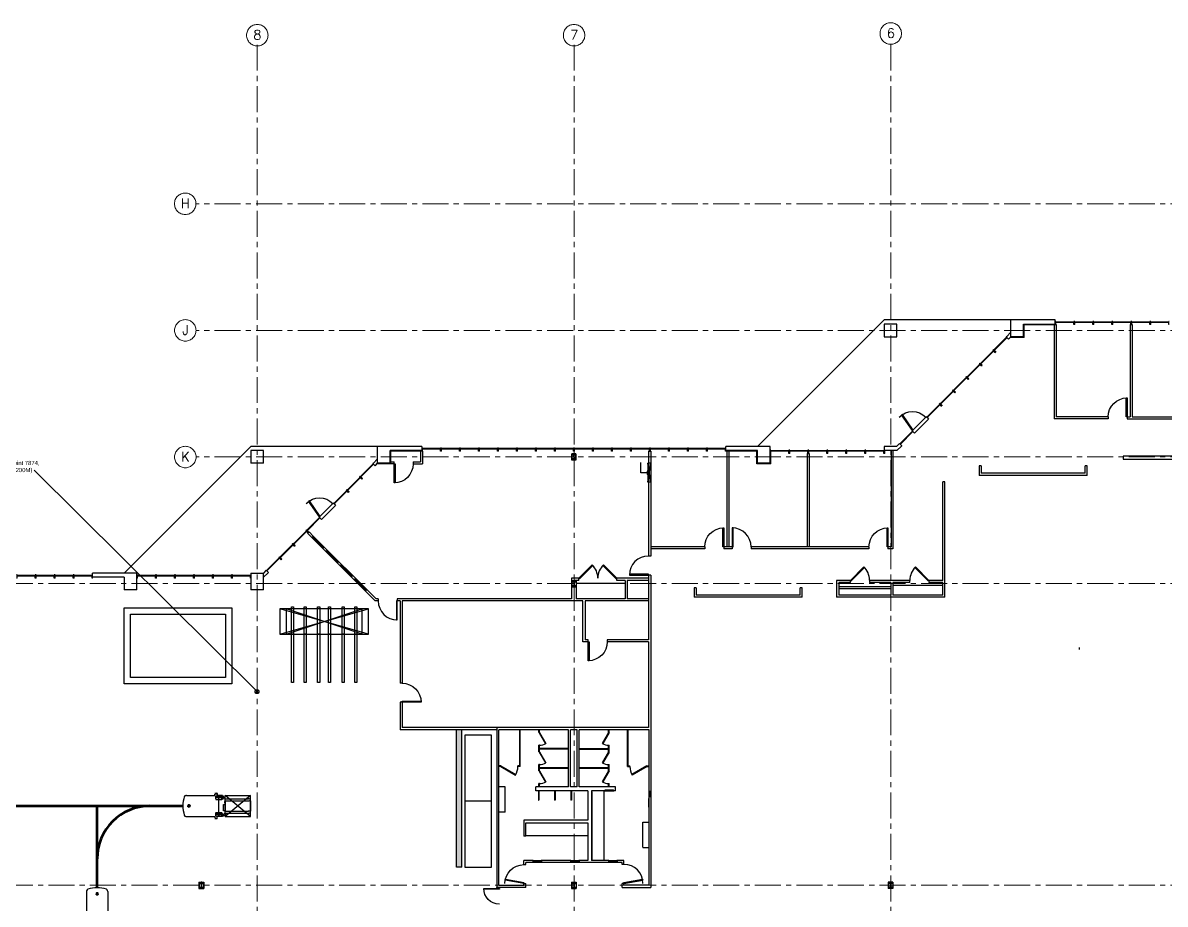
# Model space of a CAD drawing. Extents: x 159 to 306, y 156 to 232.
# Drawn here: x 188.7 to 243.7, y 189.8 to 232.2 of the extents above; entities that cross this region are included whole.
import ezdxf
from ezdxf.enums import TextEntityAlignment as Align

# ---------------------------------------------------------------- set-up
doc = ezdxf.new("R2010")
doc.units = 0
doc.header["$MEASUREMENT"] = 0
doc.linetypes.add('CENTER', pattern=[2, 1.25, -0.25, 0.25, -0.25])
doc.layers.get('DEFPOINTS').update_dxf_attribs({"color": 8})
for name, color, linetype in [('Ground_Building', 8, 'Continuous'), ('Ground_Load', 6, 'Continuous'), ('Ground_TestEquipment', 94, 'Continuous'), ('Ground_Vehicle', 55, 'Continuous'), ('Ground_Vehicle_Outline', 7, 'Continuous')]:
    doc.layers.add(name, color=color, linetype=linetype)
doc.layers.add('Ground_Centerline', color=3, linetype='CENTER', lineweight=18)
doc.layers.add('Ground_Guidepath', color=4, linetype='Continuous', lineweight=60)
doc.styles.add('Evac_signs', font='arial.ttf')
doc.styles.add('LEROY', font='LEROY.SHX')
doc.styles.get("Standard").update_dxf_attribs({"font": 'simplex.shx'})

# ---------------------------------------------------------------- blocks, each defined once
blk = doc.blocks.new('DOOR')
for p, q in [((0, 0), (1.7, 0.3)), ((0, 0), (6.3, -35.5)), ((1.7, 0.3), (8, -35.1)), ((8, -35.1), (6.3, -35.5))]:
    blk.add_line(p, q)
blk.add_arc((0, 0), 36, 270, 360)
blk = doc.blocks.new('WINDOW')
for p, q in [((0, 0), (1, 0)), ((1, 0), (1, -6)), ((35, 0), (35, -6)), ((35, 0), (36, 0)), ((0, -6), (1, -6)), ((1, -4), (35, -4)), ((1, -5), (35, -5)), ((35, -6), (36, -6))]:
    blk.add_line(p, q)
blk = doc.blocks.new('DOOR_36')
blk.add_lwpolyline([(0, 0), (1.75, 0), (1.75, 36), (0, 36)], close=True)
blk.add_arc((0, 0), 36, 0, 90)
at = {"layer": 'DEFPOINTS', "color": 214}
blk.add_point((18, 0), dxfattribs=at)
blk = doc.blocks.new('COLUMN')
for p, q in [((-3.8, 6.1), (3.8, 6.1)), ((-3.8, -6.1), (-3.8, 6.1)), ((-3.8, 5.6), (3.8, 5.6)), ((-3.2, -5.6), (-3.2, 5.6)), ((-3.2, 4), (3.2, 4)), ((-3.2, 3.4), (-0.3, 3.4)), ((-0.3, 0), (-0.3, 3.4)), ((-0.3, 0), (-0.3, -3.4)), ((0.3, 0), (0.3, 3.4)), ((0.3, 3.4), (3.2, 3.4)), ((0.3, 0), (0.3, -3.4)), ((3.2, 5.6), (3.2, -5.6)), ((3.8, 6.1), (3.8, -6.1)), ((-3.8, -5.6), (3.8, -5.6)), ((-3.8, -6.1), (3.8, -6.1)), ((-3.2, -3.4), (-0.3, -3.4)), ((-3.2, -4), (3.2, -4)), ((0.3, -3.4), (3.2, -3.4))]:
    blk.add_line(p, q)
blk = doc.blocks.new('COLUMNLGI')
for p, q in [((-4.5, 6.125), (4.5, 6.125)), ((-4.5, -6.125), (-4.5, 6.125)), ((-4.5, 5.625), (4.5, 5.625)), ((-4, -5.625), (-4, 5.625)), ((-4, 4), (4, 4)), ((-4, 3.5), (4, 3.5)), ((-0.25, -3.5), (-0.25, 3.5)), ((0.25, -3.5), (0.25, 3.5)), ((4, -5.625), (4, 5.625)), ((4.5, -6.125), (4.5, 6.125)), ((-4.5, -5.625), (4.5, -5.625)), ((-4.5, -6.125), (4.5, -6.125)), ((-4, -3.5), (4, -3.5)), ((-4, -4), (4, -4))]:
    blk.add_line(p, q)
blk = doc.blocks.new('ARCIRC')
blk.add_circle((0.001, 0), 0.0942)
at = {"style": 'LEROY', "width": 0.5}
blk.add_attdef('XX', text='', height=0.0833, dxfattribs=at).set_placement((0.002, -0.038), align=Align.CENTER)
blk = doc.blocks.new('*U41')
for p, q in [((3.2, 23.8), (3.2, 19.5)), ((3.4, 23.8), (3.4, 22.1)), ((7.9, 24.1), (3.6, 24.1)), ((7.9, 23.9), (3.6, 23.9)), ((4.5, 22.4), (3.6, 22.4)), ((4.5, 22.4), (4.5, 22.4)), ((4.5, 22.4), (4.5, 22.4)), ((4.5, 22.4), (4.5, 22.4)), ((4.5, 22.4), (4.5, 22.4)), ((4.5, 22.4), (4.5, 22.4)), ((4.5, 22.4), (4.5, 22.4)), ((4.8, 23.9), (4.6, 22.4)), ((4.5, 22.4), (4.5, 22.4)), ((4.5, 22.4), (4.5, 22.4)), ((4.6, 22.4), (4.6, 22.4)), ((4.6, 22.4), (4.6, 22.4)), ((4.6, 22.4), (4.6, 22.4)), ((6.4, 23.9), (6.4, 23.7)), ((6.4, 23.7), (6.6, 22.4)), ((6.7, 22.4), (6.6, 22.4)), ((7.9, 22.4), (6.7, 22.4)), ((6.7, 22.4), (6.7, 22.4)), ((6.7, 22.4), (6.7, 22.4)), ((6.7, 22.4), (6.7, 22.4)), ((6.7, 22.4), (6.7, 22.4)), ((6.7, 22.4), (6.7, 22.4)), ((6.7, 22.4), (6.7, 22.4)), ((6.7, 22.4), (6.7, 22.4)), ((6.7, 22.4), (6.7, 22.4)), ((7.9, 23.9), (7.9, 24.1)), ((7.9, 20), (7.9, 22.4)), ((-59.8, 12.2), (-59.8, 10.9)), ((-59.3, 12.8), (-58.7, 13.1)), ((-58.7, 10), (-59.3, 10.3)), ((-11.7, 13.5), (-56.4, 13.5)), ((-11.7, 9.6), (-56.4, 9.6)), ((-11.4, 15.3), (-13.4, 15.3)), ((-13.4, 14.3), (-13.4, 15.3)), ((-11.4, 14.3), (-13.4, 14.3)), ((-11.4, 15.5), (-11.3, 15.5)), ((-11.4, 15.5), (-11.4, 15.3)), ((-11.4, 14.3), (-11.4, 14.3)), ((-11.4, 14.3), (-11.4, 14)), ((-11.4, 14.3), (-11.4, 14.3)), ((-11.4, 14), (-11.4, 13.9)), ((-11, 13.9), (-11.4, 13.9)), ((-11.2, 15.5), (-11.3, 15.5)), ((-11.3, 15.5), (-11.3, 15.5)), ((-11.2, 15.7), (-10.8, 15.7)), ((-11.2, 15.7), (-11.2, 15.6)), ((-11.2, 15.6), (-11.2, 15.6)), ((-11.2, 15.6), (-11.2, 15.5)), ((-11, 9.2), (-9.1, 9.2)), ((-10.8, 15.6), (-10.8, 15.7)), ((-10.8, 15.6), (-10.8, 15.6)), ((-10.8, 15.6), (-10.8, 15.5)), ((-10.8, 15.5), (-10.8, 15.5)), ((-10.8, 15.5), (-9.1, 15.5)), ((-10.8, 15.5), (-10.8, 15.5)), ((-8.7, 17.5), (-9.1, 17.5)), ((-9.1, 17.5), (-9.1, 15.5)), ((-9.1, 9.2), (-9.1, -2.8)), ((-8.7, 18.8), (-8.7, 18.6)), ((-8.6, 18.8), (-8.7, 18.8)), ((-8.7, 18.5), (-8.7, 18.6)), ((-8.7, 18.6), (-8.7, 18.6)), ((-8.7, 18.5), (-8.7, 18.5)), ((-8.7, 17.5), (-8.7, 18.5)), ((-8.6, 19.2), (-7.6, 19.2)), ((-8.6, 19.2), (-8.6, 18.8)), ((-8.6, 18.8), (-8.6, 18.8)), ((-8.6, 18.8), (-8.6, 18.8)), ((-7.7, 18.8), (-7.6, 18.8)), ((-7.6, 18.8), (-7.7, 18.8)), ((-7.7, 18.8), (-7.7, 18.8)), ((-7.6, 18.8), (-7.6, 19.2)), ((-7.6, 18.8), (-7.6, 18.6)), ((-7.6, 18.6), (-7.4, 18.6)), ((-7.2, 18.4), (-7.2, 14.7)), ((-7.1, 14.6), (-6.8, 14.4)), ((-6.8, 20), (3.2, 20)), ((-6.8, 20), (-6.8, 19.5)), ((3.2, 19.5), (-6.8, 19.5)), ((-6.8, 19.5), (-6.8, 14.4)), ((-6.1, 13.5), (-6.1, 13.5)), ((-5.9, 18.7), (-5.9, 16)), ((-5.9, 12.8), (-5.9, 15.4)), ((5.6, 18.9), (-5.7, 18.9)), ((-5.7, 15.8), (5.6, 15.8)), ((5.6, 15.7), (-5.7, 15.7)), ((5.6, 12.5), (-5.7, 12.5)), ((-1.3, 19), (-1.3, 19.5)), ((-1.3, 19), (1.2, 19)), ((-0.9, 20.2), (0, 20.2)), ((-0.9, 20.2), (-0.9, 20)), ((-0.9, 19), (-0.9, 18.9)), ((-0.9, 15.7), (-0.9, 15.8)), ((0, 20.2), (0.9, 20.2)), ((0, 20.1), (0, 20.2)), ((0, 20.1), (0, 20.2)), ((0, 20.1), (0, 20.1)), ((0, 20.1), (0, -20.1)), ((0.9, 20.2), (0.9, 20)), ((0.9, 19), (0.9, 18.9)), ((0.9, 15.7), (0.9, 15.8)), ((1.2, 19), (1.2, 19.5)), ((5.9, 18.7), (5.9, 16)), ((5.9, 15.4), (5.9, 12.8)), ((61, 20), (7.9, 20)), ((7.9, 19.6), (7.9, 19.6)), ((54.6, 1.2), (54.6, -1.2)), ((55.1, 0.3), (55.1, -0.3)), ((55.4, 2), (55.4, 2)), ((55.4, 2), (55.4, 2)), ((55.4, 2), (55.4, 2)), ((55.4, 2), (55.4, 2)), ((56.6, 2.1), (56.6, 2.1)), ((57.6, 1.4), (57.6, 1.4)), ((58, 1), (58, 1)), ((58.1, -0.3), (58.1, 0.3)), ((58.7, 1.1), (58.7, 1.1)), ((58.7, 1.1), (58.7, 1.1)), ((58.7, 0.9), (58.7, 0.9)), ((58.7, 0.5), (58.7, 0.5)), ((58.7, 0.5), (58.7, 0.5)), ((58.7, -0.3), (58.7, 0.3)), ((58.7, 0.3), (58.7, -0.3)), ((58.7, 0), (58.7, 0)), ((61, 19.8), (61, 20)), ((61, 19.8), (61.1, 19.8)), ((61.1, 19.9), (61.1, 19.8)), ((62.3, 19.9), (61.3, 20)), ((-59.8, -10.9), (-59.8, -12.2)), ((-59.3, -10.3), (-58.7, -10)), ((-58.7, -13.1), (-59.3, -12.8)), ((-11.7, -9.6), (-56.4, -9.6)), ((-11.7, -13.5), (-56.4, -13.5)), ((-11.4, -14.4), (-11.7, -14.4)), ((-11.7, -14.4), (-11.7, -15.4)), ((-11.4, -15.4), (-11.7, -15.4)), ((-11.5, -5.8), (-11.5, -3.3)), ((-11.4, -8.8), (-11.4, -6.9)), ((-11.4, -6.9), (-11.4, -7.3)), ((-11.4, -8.4), (-11.4, -7.5)), ((-11.4, -8.7), (-11.4, -8.8)), ((-11.4, -8.8), (-11.4, -9)), ((-11.4, -9), (-11.4, -8.8)), ((-11.1, -9), (-11.4, -9)), ((-11, -13.9), (-11.4, -13.9)), ((-11.4, -14), (-11.4, -13.9)), ((-11.4, -14), (-11.4, -14.4)), ((-11.4, -15.4), (-11.4, -15.5)), ((-11.3, -15.5), (-11.4, -15.5)), ((-11.3, -15.6), (-11.3, -15.5)), ((-11.3, -15.6), (-11.2, -15.6)), ((-11.2, -15.6), (-11.2, -15.6)), ((-11.2, -15.6), (-11.2, -15.8)), ((-11.2, -15.6), (-11.2, -15.6)), ((-10.8, -15.8), (-11.2, -15.8)), ((-11.1, -9), (-11.1, -9.2)), ((-11, -2.8), (-10.9, -2.8)), ((-10.9, -6.3), (-11, -6.3)), ((-10.9, -2.6), (-10.9, -2.8)), ((-10.8, -2.6), (-10.9, -2.6)), ((-10.9, -6.3), (-10.9, -6.4)), ((-10.7, -2.6), (-10.8, -2.6)), ((-10.8, -2.6), (-10.8, -2.6)), ((-10.8, -15.6), (-10.8, -15.5)), ((-9.1, -15.5), (-10.8, -15.5)), ((-10.8, -15.6), (-10.8, -15.8)), ((-10.8, -15.6), (-10.8, -15.6)), ((-10.8, -15.6), (-10.8, -15.6)), ((-10.8, -15.6), (-10.8, -15.6)), ((-10.7, -2.4), (-10.4, -2.4)), ((-10.7, -2.4), (-10.7, -2.5)), ((-10.7, -2.5), (-10.7, -2.5)), ((-10.7, -2.5), (-10.7, -2.5)), ((-10.7, -2.5), (-10.7, -2.6)), ((-10.7, -2.5), (-10.7, -2.5)), ((-10.4, -2.5), (-10.4, -2.4)), ((-10.4, -2.5), (-10.4, -2.5)), ((-10.4, -2.5), (-10.4, -2.5)), ((-10.4, -2.5), (-10.4, -2.6)), ((-10.4, -2.5), (-10.4, -2.5)), ((-10.3, -2.6), (-10.4, -2.6)), ((-10.3, -2.6), (-10.3, -2.6)), ((-9.4, -2.6), (-10.3, -2.6)), ((-9.1, -2.8), (-9.2, -2.8)), ((-9.1, -17.5), (-9.1, -15.4)), ((-9.1, -15.4), (-9.1, -15.5)), ((-9.1, -15.4), (-9.1, -15.4)), ((-8.7, -17.5), (-9.1, -17.5)), ((-8.7, -17.5), (-8.7, -18.5)), ((-8.7, -18.5), (-7.5, -18.5)), ((-7.5, -17.5), (-7.8, -17.5)), ((-7.5, -17.8), (-7.8, -17.5)), ((-7.5, -12.6), (-6.8, -12.3)), ((-7.5, -17.5), (-7.5, -12.6)), ((-7.5, -18.5), (-7.5, -17.8)), ((-6.8, -12.3), (-6.8, -19.5)), ((-6.8, -19.5), (-6.8, -20)), ((-6.8, -19.5), (3.2, -19.5)), ((3.2, -20), (-6.8, -20)), ((-5.9, -12.8), (-5.9, -15.4)), ((-5.9, -18.7), (-5.9, -16)), ((5.6, -12.5), (-5.7, -12.5)), ((-5.7, -15.7), (5.6, -15.7)), ((5.6, -15.8), (-5.7, -15.8)), ((5.6, -18.9), (-5.7, -18.9)), ((-1.3, -19), (-1.3, -19.5)), ((1.2, -19), (-1.3, -19)), ((-0.9, -15.8), (-0.9, -15.7)), ((-0.9, -19), (-0.9, -18.9)), ((-0.9, -20.2), (-0.9, -20)), ((0, -20.2), (-0.9, -20.2)), ((0, -20.1), (0, -20.2)), ((0, -20.1), (0, -20.2)), ((0, -20.1), (0, -20.1)), ((0.9, -20.2), (0, -20.2)), ((0.9, -15.8), (0.9, -15.7)), ((0.9, -19), (0.9, -18.9)), ((0.9, -20.2), (0.9, -20)), ((1.2, -19), (1.2, -19.5)), ((3.2, -23.8), (3.2, -19.5)), ((5.9, -12.8), (5.9, -15.4)), ((5.9, -16), (5.9, -18.7)), ((7.9, -20), (7.9, -20)), ((7.9, -20), (7.9, -22.4)), ((61, -20), (7.9, -20)), ((55.4, -2), (55.4, -2)), ((55.4, -2), (55.4, -2)), ((55.4, -2), (55.4, -2)), ((55.4, -2), (55.4, -2)), ((56.6, -2.1), (56.6, -2.1)), ((57.6, -1.4), (57.6, -1.4)), ((58, -1), (58, -1)), ((58.7, -1.1), (58.7, -1.1)), ((58.7, -1.1), (58.7, -1.1)), ((61, -19.8), (61, -20)), ((61.1, -19.8), (61, -19.8)), ((61.1, -19.8), (61.1, -19.9)), ((61.1, -19.8), (61.1, -19.8)), ((61.3, -20), (62.3, -19.9)), ((3.4, -23.8), (3.4, -22.1)), ((4.5, -22.4), (3.6, -22.4)), ((7.9, -23.9), (3.6, -23.9)), ((7.9, -24.1), (3.6, -24.1)), ((4.5, -22.4), (4.5, -22.4)), ((4.5, -22.4), (4.5, -22.4)), ((4.5, -22.4), (4.5, -22.4)), ((4.5, -22.4), (4.5, -22.4)), ((4.6, -22.4), (4.8, -23.9)), ((4.6, -22.4), (4.6, -22.4)), ((6.4, -23.7), (6.6, -22.4)), ((6.4, -23.9), (6.4, -23.7)), ((6.7, -22.4), (6.6, -22.4)), ((6.7, -22.4), (6.7, -22.4)), ((7.9, -22.4), (6.7, -22.4)), ((7.9, -23.9), (7.9, -24.1))]:
    blk.add_line(p, q)
at = {"color": 6}
for p, q in [((-59.8, -20), (-11.8, 20)), ((-59.8, 20), (-11.8, -20))]:
    blk.add_line(p, q, dxfattribs=at)
for points in [[(4.6, 22.4), (4.6, 22.4), (4.5, 22.4), (4.5, 22.4)], [(6.7, 22.4), (6.7, 22.4), (6.7, 22.4)], [(58.7, 0.9), (58.7, 0.9), (58.7, 0.9)], [(58.7, 0.9), (58.7, 0.9), (58.7, 0.9), (58.7, 0.9)], [(58.7, 0.5), (58.7, 0.5), (58.7, 0.5)], [(58.7, 0.5), (58.7, 0.5), (58.7, 0.5), (58.7, 0.5), (58.7, 0.5)], [(4.5, -22.4), (4.5, -22.4), (4.6, -22.4), (4.6, -22.4), (4.6, -22.4), (4.6, -22.4)], [(4.5, -22.4), (4.5, -22.4), (4.5, -22.4)], [(6.7, -22.4), (6.7, -22.4), (6.7, -22.4), (6.7, -22.4), (6.7, -22.4), (6.7, -22.4), (6.7, -22.4)]]:
    blk.add_lwpolyline(points)
for centre, radius, start, end in [((3.6, 23.8), 0.375, 90, 180), ((3.6, 23.8), 0.188, 90, 180), ((3.6, 22.1), 0.25, 90, 180), ((-59.1, 12.2), 0.669, 112.249, 180), ((-59.1, 10.9), 0.669, 180, 247.751), ((-56.4, 7.6), 5.91, 90, 112.249), ((-56.4, 15.5), 5.91, 247.751, 270), ((-11, 13.2), 0.75, 90, 152.7415), ((-11, 9.9), 0.74, 206.7973, 270.3136), ((-7.4, 18.4), 0.26, 0, 90), ((-5.7, 18.7), 0.25, 90, 180), ((-5.7, 16), 0.25, 180, 270), ((-5.7, 15.4), 0.25, 90, 180), ((-5.7, 12.8), 0.25, 180, 270), ((5.6, 18.7), 0.25, 0, 90), ((5.6, 16), 0.25, 270, 0), ((5.6, 15.4), 0.25, 0, 90), ((5.6, 12.8), 0.25, 270, 0), ((57.1, 0.3), 1.97, 158.2147, 180), ((55.8, 0.8), 0.59, 103.9542, 158.2152), ((56.6, -5.8), 7.87, 81.1189, 98.8741), ((56.6, -5.8), 7.87, 81.114, 98.8742), ((56.6, -2.4), 3.94, 76.0452, 103.9548), ((57.7, 1), 0.987, 55.6486, 81.1387), ((57.7, 1), 0.983, 55.446, 81.1104), ((56.2, 0.3), 1.97, 360, 21.7853), ((57.7, 1), 0.99, 6.4466, 15.5245), ((57.7, 1), 0.978, 6.076, 15.2596), ((57.7, 1), 0.984, 6.0156, 6.4393), ((50.8, 0.3), 7.87, 5.4208, 6.0155), ((50.8, 0.3), 7.87, 5.4203, 6.0151), ((50.8, 0.3), 7.87, 4.7362, 5.4203), ((50.8, 0.3), 7.87, 3.4743, 5.4208), ((50.8, 0.3), 7.87, 3.4741, 4.2772), ((50.8, 0.3), 7.87, 4.4468, 4.7361), ((50.8, 0.3), 7.87, 4.2773, 4.4467), ((50.8, 0.3), 7.88, 2.552, 3.4743), ((50.8, 0.3), 7.88, 2.5517, 3.4741), ((50.8, 0.3), 7.88, 1.5783, 2.552), ((50.8, 0.3), 7.88, 1.7356, 2.5517), ((50.8, 0.3), 7.88, 1.3165, 1.5782), ((50.8, 0.3), 7.87, 0.6064, 1.5783), ((50.8, 0.3), 7.87, 0.6063, 1.3165), ((50.8, 0.3), 7.87, 0.0002, 0.6064), ((50.8, 0.3), 7.87, 0.0002, 0.6063), ((61.3, 19.9), 0.13, 87, 180), ((62.1, 16.4), 3.5, 16.9201, 87), ((8.1, 0), 60, 343.0799, 16.9201), ((-59.1, -10.9), 0.669, 112.249, 180), ((-59.1, -12.2), 0.669, 180, 247.751), ((-56.4, -15.5), 5.91, 90, 112.249), ((-56.4, -7.6), 5.91, 247.751, 270), ((-11, -9.9), 0.75, 99.4513, 152.7415), ((-11, -13.2), 0.75, 207.326, 270), ((-11, -3.3), 0.5, 90, 180), ((-11, -5.8), 0.5, 180, 270), ((-10.9, -6.9), 0.503, 96.246, 179.8579), ((-9.4, -2.9), 0.24, 30.1396, 90), ((-5.7, -12.8), 0.25, 90, 180), ((-5.7, -15.4), 0.25, 180, 270), ((-5.7, -16), 0.25, 90, 180), ((-5.7, -18.7), 0.25, 180, 270), ((5.6, -12.8), 0.25, 0, 90), ((5.6, -15.4), 0.25, 270, 0), ((5.6, -16), 0.25, 0, 90), ((5.6, -18.7), 0.25, 270, 0), ((57.1, -0.3), 1.97, 180, 201.7853), ((55.8, -0.8), 0.59, 201.7848, 256.0458), ((56.6, 5.8), 7.87, 261.1259, 278.8811), ((56.6, 5.8), 7.87, 261.1258, 278.886), ((56.6, 2.4), 3.94, 256.0452, 283.9548), ((57.7, -1), 0.987, 278.8619, 303.9999), ((57.7, -1), 0.983, 278.8893, 304.2027), ((56.2, -0.3), 1.97, 338.2147, 0), ((57.7, -1), 0.99, 344.4404, 353.5531), ((57.7, -1), 0.978, 344.705, 353.9239), ((50.8, -0.3), 7.87, 353.9847, 359.9997), ((50.8, -0.3), 7.87, 353.9849, 0), ((57.7, -1), 0.984, 353.5607, 353.9844), ((61.3, -19.9), 0.13, 180, 273), ((62.1, -16.4), 3.5, 273, 343.0799), ((3.6, -23.8), 0.375, 180, 270), ((3.6, -22.1), 0.25, 180, 270), ((3.6, -23.8), 0.188, 180, 270)]:
    blk.add_arc(centre, radius, start, end)
for points, knots in [([(-7.2, 14.7), (-7.2, 14.7), (-7.2, 14.7), (-7.2, 14.6), (-7.1, 14.6), (-7.1, 14.6), (-7.1, 14.6), (-7.1, 14.6)], [0, 0, 0, 0, 0.189457, 0.298383, 0.419392, 0.695352, 1, 1, 1, 1]), ([(54.6, 1.1), (54.6, 1.2), (54.6, 1.3), (54.7, 1.4), (54.8, 1.6), (54.9, 1.7), (55, 1.8), (55.1, 1.9), (55.3, 2), (55.4, 2), (55.4, 2)], [0, 0, 0, 0, 0.125813, 0.251448, 0.37686, 0.501999, 0.626855, 0.75144, 0.875802, 1, 1, 1, 1]), ([(54.6, 1.1), (54.6, 1.2), (54.6, 1.3), (54.7, 1.4), (54.8, 1.6), (54.9, 1.7), (55, 1.8), (55.1, 1.9), (55.3, 2), (55.4, 2), (55.4, 2)], [0, 0, 0, 0, 0.125812, 0.251442, 0.376853, 0.501994, 0.626854, 0.751443, 0.875805, 1, 1, 1, 1]), ([(57.6, 1.4), (57.6, 1.4), (57.7, 1.3), (57.8, 1.3), (57.9, 1.2), (58, 1.1), (58, 1)], [0, 0, 0, 0, 0.250012, 0.5, 0.749988, 1, 1, 1, 1]), ([(58.3, 1.8), (58.3, 1.8), (58.4, 1.7), (58.5, 1.6), (58.6, 1.4), (58.6, 1.3), (58.6, 1.3)], [0, 0, 0, 0, 0.249126, 0.498862, 0.749189, 1, 1, 1, 1]), ([(55.4, -2), (55.4, -2), (55.3, -2), (55.1, -1.9), (55, -1.8), (54.9, -1.7), (54.8, -1.6), (54.7, -1.4), (54.6, -1.3), (54.6, -1.2), (54.6, -1.1)], [0, 0, 0, 0, 0.124197, 0.248558, 0.373144, 0.498001, 0.623142, 0.748555, 0.874189, 1, 1, 1, 1]), ([(55.4, -2), (55.4, -2), (55.3, -2), (55.1, -1.9), (55, -1.8), (54.9, -1.7), (54.8, -1.6), (54.7, -1.4), (54.6, -1.3), (54.6, -1.2), (54.6, -1.1)], [0, 0, 0, 0, 0.124195, 0.248557, 0.373146, 0.498006, 0.623148, 0.748559, 0.874188, 1, 1, 1, 1]), ([(58, -1), (58, -1.1), (57.9, -1.2), (57.8, -1.3), (57.7, -1.3), (57.6, -1.4), (57.6, -1.4)], [0, 0, 0, 0, 0.250012, 0.5, 0.749988, 1, 1, 1, 1]), ([(58.6, -1.3), (58.6, -1.3), (58.6, -1.4), (58.5, -1.6), (58.4, -1.7), (58.3, -1.8), (58.2, -1.8)], [0, 0, 0, 0, 0.25082, 0.501149, 0.750882, 1, 1, 1, 1])]:
    blk.add_open_spline(points, degree=3, knots=knots)
at = {"layer": 'Ground_Vehicle_Outline', "color": 6}
for p, q in [((-11.8, 20), (-59.8, 20)), ((-59.8, 20), (-59.8, -20)), ((-11.8, 20), (-11.8, -20)), ((-11.8, -20), (-59.8, -20))]:
    blk.add_line(p, q, dxfattribs=at)
at = {"layer": 'Ground_Vehicle_Outline'}
for p, q in [((-59.8, -9.6), (-59.8, 9.9)), ((-11.8, -9.6), (-11.8, 9.9))]:
    blk.add_line(p, q, dxfattribs=at)

msp = doc.modelspace()

# ---------------------------------------------------------------- hatches: boundary and pattern name
at = {"layer": 'Ground_Building'}
h = msp.add_hatch(dxfattribs=at)
h.set_pattern_fill('SQUARE', color=256, scale=0.254, angle=90)
h.set_pattern_definition([(90, (257.946316, 69.63859), (-0.03175, 1e-17), [0.03175, -0.03175]), (180, (257.946316, 69.63859), (-1e-17, -0.03175), [0.03175, -0.03175])])
h.paths.add_polyline_path([(209.602, 197.545), (209.602, 191.547), (209.856, 191.547), (209.856, 197.545)])
h.paths.add_polyline_path([(209.602, 197.85), (209.602, 197.545), (209.856, 197.545), (209.856, 197.85)])
h.paths.add_polyline_path([(209.602, 198.154), (209.602, 197.85), (209.856, 197.85), (209.856, 198.154)])

# ---------------------------------------------------------------- linework, layer by layer
for p, q in [((230.187, 217.902), (224.091, 211.806)), ((238.416, 217.902), (230.187, 217.902)), ((236.282, 217.089), (236.282, 217.902)), ((238.416, 217.667), (238.416, 217.902)), ((230.796, 217.698), (230.187, 217.698)), ((230.187, 217.698), (230.187, 217.089)), ((230.796, 217.089), (230.796, 217.698)), ((236.064, 217.086), (236.282, 217.304)), ((236.892, 217.698), (238.416, 217.698)), ((236.892, 217.089), (236.892, 217.698)), ((236.924, 217.667), (238.416, 217.667)), ((236.924, 217.057), (236.924, 217.667)), ((238.371, 217.667), (238.46, 217.667)), ((238.371, 217.667), (238.371, 213.14)), ((238.46, 217.667), (238.46, 213.229)), ((242.028, 217.667), (242.028, 213.229)), ((242.028, 217.667), (242.117, 217.667)), ((242.117, 217.667), (242.117, 213.229)), ((230.187, 217.089), (230.796, 217.089)), ((236.181, 216.987), (236.282, 217.089)), ((236.924, 217.057), (236.251, 217.057)), ((236.892, 217.089), (236.282, 217.089)), ((235.503, 216.309), (235.566, 216.372)), ((232.917, 213.723), (232.93, 213.737)), ((232.98, 213.786), (232.966, 213.773)), ((232.194, 213.216), (231.547, 212.569)), ((232.302, 213.108), (231.655, 212.462)), ((240.961, 213.14), (238.371, 213.14)), ((240.961, 213.229), (238.46, 213.229)), ((240.961, 213.229), (240.961, 213.14)), ((241.876, 213.229), (242.028, 213.229)), ((241.876, 213.229), (241.876, 213.14)), ((241.876, 213.14), (244.619, 213.14)), ((242.117, 213.229), (244.619, 213.229)), ((199.708, 211.806), (193.613, 205.71)), ((207.938, 211.806), (199.708, 211.806)), ((205.804, 210.993), (205.804, 211.806)), ((207.938, 211.806), (207.938, 211.603)), ((224.701, 211.806), (222.567, 211.806)), ((222.567, 211.571), (222.567, 211.806)), ((224.701, 210.993), (224.701, 211.806)), ((230.187, 211.806), (230.187, 211.622)), ((230.796, 211.806), (230.187, 211.806)), ((230.91, 211.932), (230.784, 211.806)), ((231.009, 211.815), (230.796, 211.603)), ((199.708, 211.603), (199.708, 210.993)), ((200.318, 211.603), (199.708, 211.603)), ((200.318, 210.993), (200.318, 211.603)), ((205.586, 210.99), (205.804, 211.209)), ((206.414, 210.993), (206.414, 211.603)), ((207.938, 211.603), (206.414, 211.603)), ((207.938, 211.571), (206.445, 211.571)), ((206.445, 210.962), (206.445, 211.571)), ((207.862, 211.571), (207.862, 211.063)), ((207.938, 211.571), (207.938, 211.603)), ((207.964, 211.571), (207.964, 210.962)), ((218.837, 211.571), (218.837, 206.526)), ((218.837, 211.571), (218.954, 211.571)), ((218.954, 211.571), (218.954, 206.526)), ((224.091, 211.603), (222.567, 211.603)), ((224.059, 211.571), (222.567, 211.571)), ((222.612, 211.571), (222.612, 206.971)), ((222.714, 211.571), (222.714, 206.971)), ((224.059, 210.962), (224.059, 211.571)), ((224.091, 210.993), (224.091, 211.603)), ((224.732, 211.469), (224.701, 211.469)), ((224.732, 210.962), (224.732, 211.469)), ((226.479, 211.469), (226.58, 211.469)), ((226.479, 211.469), (226.479, 206.971)), ((226.504, 211.469), (226.555, 211.469)), ((226.58, 211.469), (226.58, 206.971)), ((230.212, 211.622), (230.187, 211.622)), ((230.212, 211.469), (230.187, 211.469)), ((230.212, 211.469), (230.212, 211.622)), ((230.796, 211.603), (230.22, 211.603)), ((230.517, 211.603), (230.517, 206.971)), ((230.606, 211.603), (230.606, 206.882)), ((245.718, 211.337), (241.679, 211.337)), ((241.679, 211.337), (241.679, 211.184)), ((241.679, 211.184), (245.565, 211.184)), ((200, 200), (189.275, 210.66)), ((200.318, 210.993), (199.708, 210.993)), ((205.703, 210.892), (205.804, 210.993)), ((206.598, 210.962), (205.773, 210.962)), ((206.414, 210.993), (205.804, 210.993)), ((206.445, 211.063), (206.598, 211.063)), ((206.598, 210.962), (206.598, 211.063)), ((207.512, 211.063), (207.512, 210.962)), ((207.512, 211.063), (207.862, 211.063)), ((207.512, 210.962), (207.964, 210.962)), ((218.478, 210.536), (218.478, 211.028)), ((218.783, 210.612), (218.783, 210.46)), ((218.808, 210.612), (218.783, 210.612)), ((218.808, 210.993), (218.808, 210.079)), ((218.951, 210.993), (218.808, 210.993)), ((218.951, 210.079), (218.808, 210.993)), ((218.808, 210.079), (218.951, 210.993)), ((224.732, 210.962), (224.059, 210.962)), ((224.701, 210.993), (224.091, 210.993)), ((234.752, 210.87), (234.752, 210.413)), ((234.854, 210.87), (234.752, 210.87)), ((234.854, 210.87), (234.854, 210.514)), ((239.959, 210.87), (239.858, 210.87)), ((239.858, 210.514), (239.858, 210.87)), ((239.959, 210.413), (239.959, 210.87)), ((218.783, 210.536), (218.478, 210.536)), ((218.808, 210.46), (218.783, 210.46)), ((218.951, 210.079), (218.808, 210.079)), ((233.101, 210.108), (233, 210.108)), ((233, 205.358), (233, 210.108)), ((233.101, 204.545), (233.101, 210.108)), ((239.959, 210.413), (234.752, 210.413)), ((239.858, 210.514), (234.854, 210.514)), ((203.655, 209.06), (203.009, 208.413)), ((203.763, 208.952), (203.116, 208.306)), ((202.434, 207.623), (202.506, 207.695)), ((205.69, 204.367), (202.434, 207.623)), ((202.71, 207.491), (202.506, 207.695)), ((202.71, 207.491), (202.638, 207.419)), ((202.674, 207.455), (203.208, 206.921)), ((202.71, 207.491), (205.732, 204.469)), ((203.244, 206.957), (203.172, 206.885)), ((203.388, 206.813), (203.316, 206.741)), ((203.352, 206.777), (203.886, 206.243)), ((221.545, 206.971), (218.954, 206.971)), ((221.545, 206.882), (218.954, 206.882)), ((221.545, 206.971), (221.545, 206.882)), ((222.46, 206.971), (222.46, 206.882)), ((222.866, 206.971), (222.46, 206.971)), ((222.866, 206.882), (222.46, 206.882)), ((222.866, 206.971), (222.866, 206.882)), ((223.78, 206.971), (223.78, 206.882)), ((229.45, 206.971), (223.78, 206.971)), ((229.45, 206.882), (223.78, 206.882)), ((229.45, 206.971), (229.45, 206.882)), ((230.365, 206.971), (230.365, 206.882)), ((230.517, 206.971), (230.365, 206.971)), ((230.606, 206.882), (230.365, 206.882)), ((203.922, 206.279), (203.85, 206.207)), ((218.954, 206.526), (218.837, 206.526)), ((192.089, 205.507), (192.089, 205.71)), ((194.223, 205.71), (192.089, 205.71)), ((194.223, 204.898), (194.223, 205.71)), ((199.709, 205.71), (200.318, 205.71)), ((199.709, 205.71), (199.709, 204.898)), ((200.432, 205.836), (200.306, 205.71)), ((200.53, 205.719), (200.318, 205.507)), ((200.318, 204.898), (200.318, 205.71)), ((204.066, 206.135), (203.994, 206.063)), ((204.03, 206.099), (204.564, 205.565)), ((218.954, 205.612), (218.837, 205.612)), ((218.837, 205.612), (218.837, 202.501)), ((218.954, 205.612), (218.954, 190.573)), ((193.613, 205.507), (192.089, 205.507)), ((192.089, 205.463), (192.089, 205.507)), ((193.613, 205.507), (193.613, 204.898)), ((204.6, 205.601), (204.528, 205.529)), ((204.744, 205.457), (204.672, 205.385)), ((204.708, 205.421), (205.242, 204.887)), ((215.138, 205.46), (215.138, 204.469)), ((215.487, 205.46), (215.138, 205.46)), ((215.487, 205.46), (215.24, 205.46)), ((215.487, 205.358), (215.24, 205.358)), ((217.716, 205.206), (215.367, 205.206)), ((215.487, 205.358), (215.487, 205.46)), ((218.837, 205.46), (217.316, 205.46)), ((217.316, 205.358), (217.316, 205.46)), ((217.716, 205.358), (217.316, 205.358)), ((217.716, 205.358), (217.716, 204.469)), ((218.837, 205.358), (217.817, 205.358)), ((217.817, 205.358), (217.817, 204.469)), ((227.895, 205.358), (227.895, 204.545)), ((228.562, 205.358), (227.895, 205.358)), ((227.997, 205.256), (227.997, 204.647)), ((228.562, 205.256), (227.997, 205.256)), ((228.562, 205.256), (228.562, 205.358)), ((229.477, 205.358), (229.477, 205.256)), ((231.42, 205.358), (229.477, 205.358)), ((230.504, 205.256), (229.477, 205.256)), ((230.504, 205.256), (230.504, 204.647)), ((230.606, 205.256), (230.606, 204.647)), ((231.42, 205.256), (230.606, 205.256)), ((233, 205.104), (230.606, 205.104)), ((231.42, 205.256), (231.42, 205.358)), ((233, 205.358), (232.334, 205.358)), ((232.334, 205.358), (232.334, 205.256)), ((233, 205.256), (232.334, 205.256)), ((233, 204.647), (233, 205.256)), ((194.223, 204.898), (193.613, 204.898)), ((200.318, 204.898), (199.709, 204.898)), ((205.206, 204.851), (205.278, 204.923)), ((215.367, 205.047), (215.367, 204.469)), ((221.139, 205.002), (221.037, 205.002)), ((221.037, 205.002), (221.037, 204.545)), ((226.244, 204.545), (221.037, 204.545)), ((221.139, 205.002), (221.139, 204.647)), ((226.142, 204.647), (221.139, 204.647)), ((226.142, 204.647), (226.142, 205.002)), ((226.244, 205.002), (226.142, 205.002)), ((226.244, 204.545), (226.244, 205.002)), ((233.101, 204.545), (227.895, 204.545)), ((230.504, 205.053), (227.997, 205.053)), ((230.504, 204.952), (227.997, 204.952)), ((230.504, 204.647), (227.997, 204.647)), ((233, 204.647), (230.606, 204.647)), ((193.613, 200.383), (193.613, 204.04)), ((193.613, 204.04), (198.794, 204.04)), ((198.794, 204.04), (198.794, 200.383)), ((205.836, 204.367), (205.69, 204.367)), ((205.836, 204.469), (205.732, 204.469)), ((205.836, 204.469), (205.836, 204.367)), ((206.75, 204.469), (206.75, 204.367)), ((215.138, 204.469), (206.75, 204.469)), ((206.884, 204.367), (206.75, 204.367)), ((206.884, 204.367), (206.884, 200.405)), ((206.985, 204.367), (206.985, 200.405)), ((215.688, 204.367), (206.985, 204.367)), ((217.716, 204.469), (215.367, 204.469)), ((215.688, 202.399), (215.688, 204.367)), ((218.837, 204.367), (215.789, 204.367)), ((215.789, 204.367), (215.789, 202.501)), ((218.837, 204.469), (217.817, 204.469)), ((193.917, 200.688), (193.917, 203.736)), ((193.917, 203.736), (198.489, 203.736)), ((198.489, 203.736), (198.489, 200.688)), ((215.941, 202.399), (215.688, 202.399)), ((215.941, 202.501), (215.789, 202.501)), ((215.941, 202.399), (215.941, 202.501)), ((218.837, 202.501), (216.856, 202.501)), ((216.856, 202.501), (216.856, 202.399)), ((218.837, 202.399), (216.856, 202.399)), ((218.837, 202.399), (218.837, 198.272)), ((239.578, 202.031), (239.578, 202.12)), ((198.489, 200.688), (193.917, 200.688)), ((198.794, 200.383), (193.613, 200.383)), ((206.985, 200.405), (206.884, 200.405)), ((200.067, 200.067), (199.932, 199.932)), ((199.932, 200.067), (200.067, 199.932)), ((206.985, 199.491), (206.884, 199.491)), ((206.884, 199.491), (206.884, 198.154)), ((206.985, 199.491), (206.985, 198.272)), ((211.551, 198.154), (206.884, 198.154)), ((218.837, 198.272), (206.985, 198.272)), ((209.602, 191.547), (209.602, 198.154)), ((209.856, 191.547), (209.856, 198.154)), ((211.551, 190.573), (211.551, 198.272)), ((211.64, 190.662), (211.64, 198.154)), ((214.998, 198.154), (211.64, 198.154)), ((212.643, 196.427), (212.643, 198.154)), ((212.668, 196.395), (212.668, 198.154)), ((213.563, 198.031), (213.563, 198.154)), ((213.595, 198.031), (213.563, 198.031)), ((213.576, 198.02), (213.595, 198.031)), ((213.576, 198.02), (213.881, 197.492)), ((213.595, 198.031), (213.595, 198.154)), ((213.595, 198.031), (213.9, 197.503)), ((214.998, 195.411), (214.998, 198.154)), ((215.087, 195.411), (215.087, 198.154)), ((215.414, 198.154), (215.087, 198.154)), ((215.414, 195.411), (215.414, 198.154)), ((218.865, 198.154), (215.503, 198.154)), ((215.503, 195.411), (215.503, 198.154)), ((216.923, 198.031), (216.618, 197.503)), ((216.941, 198.02), (216.637, 197.492)), ((216.923, 198.031), (216.923, 198.154)), ((216.941, 198.02), (216.923, 198.031)), ((216.923, 198.031), (216.954, 198.031)), ((216.954, 198.031), (216.954, 198.154)), ((217.837, 196.395), (217.837, 198.154)), ((217.868, 196.427), (217.868, 198.154)), ((218.865, 195.206), (218.865, 198.154)), ((211.278, 197.897), (210.008, 197.897)), ((210.008, 197.897), (210.008, 191.547)), ((211.278, 191.547), (211.278, 197.897)), ((213.595, 197.421), (213.563, 197.421)), ((213.563, 197.104), (213.563, 197.421)), ((213.595, 197.259), (213.595, 197.421)), ((216.923, 197.253), (216.923, 197.421)), ((216.923, 197.421), (216.954, 197.421)), ((216.954, 197.104), (216.954, 197.421)), ((213.595, 197.104), (213.563, 197.104)), ((213.576, 197.093), (213.595, 197.104)), ((213.576, 197.093), (213.881, 196.565)), ((214.998, 197.259), (213.595, 197.259)), ((214.998, 197.227), (213.595, 197.227)), ((213.595, 197.104), (213.595, 197.227)), ((213.595, 197.104), (213.9, 196.576)), ((216.923, 197.253), (215.503, 197.253)), ((216.923, 197.221), (215.503, 197.221)), ((216.923, 197.104), (216.618, 196.576)), ((216.941, 197.093), (216.637, 196.565)), ((216.923, 197.104), (216.923, 197.221)), ((216.923, 197.104), (216.954, 197.104)), ((216.941, 197.093), (216.923, 197.104)), ((211.727, 196.427), (211.64, 196.427)), ((211.727, 196.395), (211.64, 196.395)), ((211.727, 196.395), (211.727, 196.427)), ((211.727, 196.395), (211.742, 196.421)), ((211.727, 196.395), (212.444, 195.982)), ((211.742, 196.421), (212.459, 196.007)), ((212.555, 196.395), (212.555, 196.427)), ((212.643, 196.427), (212.555, 196.427)), ((212.668, 196.395), (212.555, 196.395)), ((213.595, 196.494), (213.563, 196.494)), ((213.563, 196.183), (213.563, 196.494)), ((213.595, 196.338), (213.595, 196.494)), ((214.998, 196.338), (213.595, 196.338)), ((214.998, 196.307), (213.595, 196.307)), ((213.595, 196.183), (213.595, 196.307)), ((216.923, 196.332), (215.503, 196.332)), ((216.923, 196.3), (215.503, 196.3)), ((216.923, 196.332), (216.923, 196.494)), ((216.923, 196.494), (216.954, 196.494)), ((216.923, 196.183), (216.923, 196.3)), ((216.954, 196.183), (216.954, 196.494)), ((217.837, 196.395), (217.95, 196.395)), ((217.868, 196.427), (217.95, 196.427)), ((217.95, 196.395), (217.95, 196.427)), ((218.763, 196.421), (218.046, 196.007)), ((218.778, 196.395), (218.061, 195.982)), ((218.778, 196.395), (218.763, 196.421)), ((218.778, 196.395), (218.778, 196.427)), ((218.778, 196.427), (218.865, 196.427)), ((218.778, 196.395), (218.865, 196.395)), ((213.595, 196.183), (213.563, 196.183)), ((213.576, 196.172), (213.595, 196.183)), ((213.576, 196.172), (213.881, 195.644)), ((213.595, 196.183), (213.9, 195.655)), ((216.923, 196.183), (216.618, 195.655)), ((216.941, 196.172), (216.637, 195.644)), ((216.941, 196.172), (216.923, 196.183)), ((216.923, 196.183), (216.954, 196.183)), ((211.932, 195.422), (211.64, 195.422)), ((211.944, 194.215), (211.944, 195.409)), ((214.998, 195.411), (213.411, 195.411)), ((213.411, 195.227), (213.411, 195.411)), ((215.929, 195.227), (213.411, 195.227)), ((213.543, 195.227), (213.543, 194.769)), ((213.563, 195.411), (213.563, 195.573)), ((213.595, 195.573), (213.563, 195.573)), ((213.568, 195.227), (213.568, 194.769)), ((213.595, 195.411), (213.595, 195.573)), ((214.186, 195.227), (213.703, 195.227)), ((214.321, 195.227), (214.321, 194.769)), ((214.346, 195.227), (214.346, 194.769)), ((214.964, 195.227), (214.481, 195.227)), ((215.414, 195.411), (215.087, 195.411)), ((215.11, 195.227), (215.11, 194.769)), ((215.135, 195.227), (215.135, 194.769)), ((215.764, 195.227), (215.281, 195.227)), ((217.259, 195.411), (215.503, 195.411)), ((215.929, 195.227), (215.929, 193.805)), ((216.103, 195.227), (216.103, 191.868)), ((216.764, 195.227), (216.103, 195.227)), ((216.11, 195.176), (216.103, 195.176)), ((216.11, 195.176), (216.11, 191.919)), ((216.713, 191.868), (216.713, 195.227)), ((216.738, 195.221), (216.738, 195.227)), ((216.738, 195.221), (217.17, 195.221)), ((216.751, 195.278), (217.157, 195.278)), ((216.751, 195.227), (216.751, 195.278)), ((216.764, 195.221), (216.764, 195.227)), ((216.923, 195.411), (216.923, 195.573)), ((216.923, 195.573), (216.954, 195.573)), ((216.954, 195.411), (216.954, 195.573)), ((217.259, 195.227), (217.145, 195.227)), ((217.145, 195.221), (217.145, 195.227)), ((217.157, 195.227), (217.157, 195.278)), ((217.17, 195.221), (217.17, 195.227)), ((217.259, 195.227), (217.259, 195.411)), ((218.859, 195.231), (218.859, 194.927)), ((218.859, 195.231), (218.865, 195.231)), ((218.859, 195.206), (218.916, 195.206)), ((218.916, 195.206), (218.916, 194.952)), ((211.278, 194.722), (210.008, 194.722)), ((213.543, 194.769), (213.569, 194.769)), ((214.346, 194.769), (214.321, 194.769)), ((215.135, 194.769), (215.11, 194.769)), ((218.859, 194.952), (218.916, 194.952)), ((218.859, 194.927), (218.865, 194.927)), ((218.859, 194.431), (218.859, 194.863)), ((218.859, 194.863), (218.865, 194.863)), ((218.865, 190.675), (218.865, 194.952)), ((211.932, 194.203), (211.64, 194.203)), ((218.859, 194.431), (218.865, 194.431)), ((215.929, 193.805), (212.846, 193.805)), ((212.846, 193.805), (212.846, 193.043)), ((212.935, 193.043), (212.935, 193.684)), ((212.935, 193.684), (215.929, 193.684)), ((212.986, 193.678), (212.986, 193.684)), ((212.986, 193.678), (215.878, 193.678)), ((215.878, 193.684), (215.878, 193.678)), ((215.929, 193.684), (215.929, 191.868)), ((218.561, 192.515), (218.561, 193.708)), ((218.573, 193.721), (218.865, 193.721)), ((212.935, 193.043), (212.846, 193.043)), ((212.935, 193.075), (215.929, 193.075)), ((218.573, 192.502), (218.865, 192.502)), ((212.846, 191.671), (212.846, 191.868)), ((213.29, 191.868), (212.846, 191.868)), ((213.265, 191.875), (213.265, 191.868)), ((213.265, 191.875), (213.697, 191.875)), ((213.278, 191.868), (213.278, 191.817)), ((213.29, 191.875), (213.29, 191.868)), ((213.671, 191.875), (213.671, 191.868)), ((215.103, 191.868), (213.671, 191.868)), ((213.684, 191.868), (213.684, 191.817)), ((213.697, 191.875), (213.697, 191.868)), ((215.078, 191.875), (215.51, 191.875)), ((215.078, 191.875), (215.078, 191.868)), ((215.091, 191.868), (215.091, 191.817)), ((215.103, 191.875), (215.103, 191.868)), ((215.484, 191.875), (215.484, 191.868)), ((215.929, 191.868), (215.484, 191.868)), ((215.497, 191.868), (215.497, 191.817)), ((215.51, 191.875), (215.51, 191.868)), ((216.11, 191.919), (216.103, 191.919)), ((216.935, 191.868), (216.103, 191.868)), ((216.91, 191.875), (216.91, 191.868)), ((216.91, 191.875), (217.341, 191.875)), ((216.922, 191.868), (216.922, 191.817)), ((216.935, 191.875), (216.935, 191.868)), ((217.316, 191.875), (217.316, 191.868)), ((217.659, 191.868), (217.316, 191.868)), ((217.329, 191.868), (217.329, 191.817)), ((217.341, 191.875), (217.341, 191.868)), ((217.659, 191.684), (217.659, 191.868)), ((209.856, 191.547), (209.602, 191.547)), ((210.008, 191.547), (211.278, 191.547)), ((212.846, 191.671), (212.935, 191.671)), ((212.935, 191.671), (212.935, 191.779)), ((217.57, 191.779), (212.935, 191.779)), ((213.278, 191.817), (213.684, 191.817)), ((215.091, 191.817), (215.497, 191.817)), ((216.922, 191.817), (217.329, 191.817)), ((217.57, 191.68), (217.57, 191.779)), ((217.659, 191.684), (217.57, 191.684)), ((197.207, 190.83), (197.436, 190.83)), ((197.207, 190.83), (197.207, 190.519)), ((197.207, 190.817), (197.436, 190.817)), ((197.22, 190.817), (197.22, 190.532)), ((197.22, 190.776), (197.423, 190.776)), ((197.423, 190.817), (197.423, 190.532)), ((197.436, 190.83), (197.436, 190.519)), ((215.138, 190.83), (215.367, 190.83)), ((215.138, 190.83), (215.138, 190.519)), ((215.138, 190.817), (215.367, 190.817)), ((215.151, 190.817), (215.151, 190.532)), ((215.151, 190.776), (215.354, 190.776)), ((215.354, 190.817), (215.354, 190.532)), ((215.367, 190.83), (215.367, 190.519)), ((217.57, 190.573), (217.57, 190.77)), ((217.659, 190.77), (217.57, 190.77)), ((217.659, 190.675), (217.659, 190.77)), ((230.606, 190.83), (230.377, 190.83)), ((230.377, 190.83), (230.377, 190.519)), ((230.606, 190.817), (230.377, 190.817)), ((230.39, 190.817), (230.39, 190.532)), ((230.593, 190.776), (230.39, 190.776)), ((230.593, 190.817), (230.593, 190.532)), ((230.606, 190.83), (230.606, 190.519)), ((197.207, 190.532), (197.436, 190.532)), ((197.207, 190.519), (197.436, 190.519)), ((197.22, 190.763), (197.423, 190.763)), ((197.22, 190.586), (197.423, 190.586)), ((197.22, 190.573), (197.423, 190.573)), ((197.315, 190.763), (197.315, 190.586)), ((197.328, 190.763), (197.328, 190.586)), ((211.544, 190.53), (211.544, 190.573)), ((211.645, 190.53), (211.544, 190.53)), ((212.935, 190.573), (211.551, 190.573)), ((212.846, 190.662), (211.64, 190.662)), ((211.645, 190.53), (211.645, 190.573)), ((212.846, 190.757), (212.935, 190.757)), ((212.846, 190.662), (212.846, 190.757)), ((212.935, 190.573), (212.935, 190.757)), ((215.138, 190.532), (215.367, 190.532)), ((215.138, 190.519), (215.367, 190.519)), ((215.151, 190.763), (215.354, 190.763)), ((215.151, 190.586), (215.354, 190.586)), ((215.151, 190.573), (215.354, 190.573)), ((215.246, 190.763), (215.246, 190.586)), ((215.259, 190.763), (215.259, 190.586)), ((217.57, 190.573), (218.954, 190.573)), ((218.865, 190.675), (217.659, 190.675)), ((230.606, 190.532), (230.377, 190.532)), ((230.606, 190.519), (230.377, 190.519)), ((230.593, 190.763), (230.39, 190.763)), ((230.593, 190.586), (230.39, 190.586)), ((230.593, 190.573), (230.39, 190.573)), ((230.485, 190.763), (230.485, 190.586)), ((230.498, 190.763), (230.498, 190.586))]:
    msp.add_line(p, q, dxfattribs=at)
for points in [[(215.487, 205.46), (215.519, 205.428), (216.165, 206.075), (216.134, 206.106)], [(217.316, 205.46), (217.284, 205.428), (216.638, 206.075), (216.669, 206.106)], [(228.562, 205.358), (228.594, 205.327), (229.24, 205.973), (229.209, 206.005)], [(232.334, 205.358), (232.303, 205.327), (231.656, 205.973), (231.688, 206.005)]]:
    msp.add_lwpolyline(points, close=True, dxfattribs=at)
msp.add_circle((200, 200), 0.0953, dxfattribs=at)
for centre, radius, start, end in [((215.487, 205.46), 0.914, 0, 45), ((217.316, 205.46), 0.914, 135, 180), ((228.562, 205.367), 0.914, 0, 44.9943), ((232.334, 205.358), 0.914, 135, 180), ((213.595, 198.031), 0.61, 270, 300), ((216.923, 198.031), 0.61, 240, 270), ((211.727, 196.395), 0.828, 330, 360), ((213.595, 197.104), 0.61, 270, 300), ((216.923, 197.104), 0.61, 240, 270), ((218.778, 196.395), 0.828, 180, 210), ((211.932, 195.409), 0.0127, 0, 90), ((213.595, 196.183), 0.61, 270, 300), ((216.923, 196.183), 0.61, 240, 270), ((211.932, 194.215), 0.0127, 270, 0), ((218.573, 193.708), 0.0127, 90, 180), ((218.573, 192.515), 0.0127, 180, 270)]:
    msp.add_arc(centre, radius, start, end, dxfattribs=at)
msp.add_point((197.321, 190.83), dxfattribs=at)
at = {"layer": 'Ground_Centerline'}
for p, q in [((200.014, 231.147), (200.014, 157.355)), ((215.261, 231.147), (215.261, 157.355)), ((230.501, 231.147), (230.501, 157.262)), ((305.21, 223.489), (197.048, 223.489)), ((305.21, 217.394), (197.054, 217.394)), ((305.21, 211.298), (197.055, 211.298)), ((305.21, 205.202), (165.575, 205.202)), ((305.21, 190.675), (165.575, 190.675))]:
    msp.add_line(p, q, dxfattribs=at)
at = {"layer": 'Ground_Guidepath'}
for p, q in [((188.137, 194.497), (196.434, 194.497)), ((192.306, 190.557), (192.306, 194.497))]:
    msp.add_line(p, q, dxfattribs=at)
msp.add_arc((194.846, 191.957), 2.54, 90, 180, dxfattribs=at)
at = {"layer": 'Ground_Load'}
for points in [[(205.364, 202.763), (205.364, 203.983), (201.094, 203.983), (201.094, 202.763), (205.364, 202.763), (201.094, 203.983), (201.094, 202.763), (205.364, 203.983)], [(205.059, 202.763), (205.059, 203.983), (201.399, 203.983), (201.399, 202.763), (205.059, 202.763), (201.399, 203.983), (201.399, 202.763), (205.059, 203.983)]]:
    msp.add_lwpolyline(points, dxfattribs=at)
at = {"layer": 'Ground_TestEquipment'}
for points in [[(201.754, 202.763), (201.654, 202.763), (201.654, 204.088), (201.754, 204.088), (201.754, 202.763)], [(202.364, 202.763), (202.264, 202.763), (202.264, 204.088), (202.364, 204.088), (202.364, 202.763)], [(203.017, 202.763), (202.917, 202.763), (202.917, 204.088), (203.017, 204.088), (203.017, 202.763)], [(203.54, 202.763), (203.44, 202.763), (203.44, 204.088), (203.54, 204.088), (203.54, 202.763)], [(204.194, 202.763), (204.094, 202.763), (204.094, 204.088), (204.194, 204.088), (204.194, 202.763)], [(204.804, 202.763), (204.704, 202.763), (204.704, 204.088), (204.804, 204.088), (204.804, 202.763)], [(201.754, 200.433), (201.654, 200.433), (201.654, 202.763), (201.754, 202.763), (201.754, 200.433)], [(202.364, 200.433), (202.264, 200.433), (202.264, 202.763), (202.364, 202.763), (202.364, 200.433)], [(203.017, 200.433), (202.917, 200.433), (202.917, 202.763), (203.017, 202.763), (203.017, 200.433)], [(203.54, 200.433), (203.44, 200.433), (203.44, 202.763), (203.54, 202.763), (203.54, 200.433)], [(204.194, 200.433), (204.094, 200.433), (204.094, 202.763), (204.194, 202.763), (204.194, 200.433)], [(204.804, 200.433), (204.704, 200.433), (204.704, 202.763), (204.804, 202.763), (204.804, 200.433)]]:
    msp.add_lwpolyline(points, dxfattribs=at)

# ---------------------------------------------------------------- block references
at = {"layer": 'Ground_Building'}
for name, p, xscale, yscale, zscale, rotation in [('WINDOW', (239.33, 217.667), 0.02539837476611137, 0.02539837476611137, 0.02539837476611137, 180), ('WINDOW', (240.245, 217.667), 0.02539837476611137, 0.02539837476611137, 0.02539837476611137, 180), ('WINDOW', (241.159, 217.667), 0.02539837476611137, 0.02539837476611137, 0.02539837476611137, 180), ('WINDOW', (242.073, 217.667), 0.02539837476611137, 0.02539837476611137, 0.02539837476611137, 180), ('WINDOW', (242.988, 217.667), 0.02539837476611137, 0.02539837476611137, 0.02539837476611137, 180), ('WINDOW', (243.902, 217.667), 0.02539837476611137, 0.02539837476611137, 0.02539837476611137, 180), ('WINDOW', (236.181, 216.987), 0.02539837476609403, 0.02539837476609403, 0.02539837476609403, 225.000001252268), ('WINDOW', (235.534, 216.341), 0.02539837476609403, 0.02539837476609403, 0.02539837476609403, 225.000001252268), ('WINDOW', (234.888, 215.694), 0.02539837476609403, 0.02539837476609403, 0.02539837476609403, 225.000001252268), ('WINDOW', (234.241, 215.048), 0.02539837476609403, 0.02539837476609403, 0.02539837476609403, 225.000001252268), ('WINDOW', (233.595, 214.401), 0.02539837476609403, 0.02539837476609403, 0.02539837476609403, 225.000001252268), ('DOOR', (231.547, 212.569), 0.02539837476611042, -0.02539837476611137, 0.02539837476611042, 44.9999960159428), ('WINDOW', (232.948, 213.755), 0.02539837476609403, 0.02539837476609403, 0.02539837476609403, 225.000001252268), ('WINDOW', (231.655, 212.462), 0.02539837476609403, 0.02539837476609403, 0.02539837476609403, 225.000001252268), ('WINDOW', (208.852, 211.571), 0.02539837476611137, 0.02539837476611137, 0.02539837476611137, 180), ('WINDOW', (209.767, 211.571), 0.02539837476611137, 0.02539837476611137, 0.02539837476611137, 180), ('WINDOW', (210.681, 211.571), 0.02539837476611137, 0.02539837476611137, 0.02539837476611137, 180), ('WINDOW', (211.595, 211.571), 0.02539837476611137, 0.02539837476611137, 0.02539837476611137, 180), ('WINDOW', (212.51, 211.571), 0.02539837476611137, 0.02539837476611137, 0.02539837476611137, 180), ('WINDOW', (213.424, 211.571), 0.02539837476611137, 0.02539837476611137, 0.02539837476611137, 180), ('WINDOW', (214.338, 211.571), 0.02539837476611137, 0.02539837476611137, 0.02539837476611137, 180), ('WINDOW', (215.253, 211.571), 0.02539837476611137, 0.02539837476611137, 0.02539837476611137, 180), ('WINDOW', (216.167, 211.571), 0.02539837476611137, 0.02539837476611137, 0.02539837476611137, 180), ('WINDOW', (217.081, 211.571), 0.02539837476611137, 0.02539837476611137, 0.02539837476611137, 180), ('WINDOW', (217.996, 211.571), 0.02539837476611137, 0.02539837476611137, 0.02539837476611137, 180), ('WINDOW', (218.91, 211.571), 0.02539837476611137, 0.02539837476611137, 0.02539837476611137, 180), ('WINDOW', (219.824, 211.571), 0.02539837476611137, 0.02539837476611137, 0.02539837476611137, 180), ('WINDOW', (220.739, 211.571), 0.02539837476611137, 0.02539837476611137, 0.02539837476611137, 180), ('WINDOW', (221.653, 211.571), 0.02539837476611137, 0.02539837476611137, 0.02539837476611137, 180), ('WINDOW', (222.567, 211.571), 0.02539837476611137, 0.02539837476611137, 0.02539837476611137, 180), ('COLUMN', (215.253, 211.298), 0.02539837476611137, 0.02539837476611137, 0.02539837476611137, 180), ('WINDOW', (225.615, 211.469), 0.02539837476611137, 0.02539837476611137, 0.02539837476611137, 180), ('WINDOW', (226.53, 211.469), 0.02539837476611137, 0.02539837476611137, 0.02539837476611137, 180), ('WINDOW', (227.444, 211.469), 0.02539837476611137, 0.02539837476611137, 0.02539837476611137, 180), ('WINDOW', (228.358, 211.469), 0.02539837476611137, 0.02539837476611137, 0.02539837476611137, 180), ('WINDOW', (229.272, 211.469), 0.02539837476611137, 0.02539837476611137, 0.02539837476611137, 180), ('WINDOW', (230.187, 211.469), 0.02539837476611137, 0.02539837476611137, 0.02539837476611137, 180), ('WINDOW', (205.703, 210.892), 0.02539837476609403, 0.02539837476609403, 0.02539837476609403, 225.000001252268), ('DOOR_36', (206.598, 210.962), -0.0254, 0.0254, 0.0254, 180), ('WINDOW', (205.056, 210.245), 0.02539837476609403, 0.02539837476609403, 0.02539837476609403, 225.000001252268), ('DOOR', (203.009, 208.413), 0.02539837476611042, -0.02539837476611137, 0.02539837476611042, 44.9999960159428), ('WINDOW', (204.409, 209.599), 0.02539837476609403, 0.02539837476609403, 0.02539837476609403, 225.000001252268), ('WINDOW', (203.116, 208.306), 0.02539837476609403, 0.02539837476609403, 0.02539837476609403, 225.000001252268), ('WINDOW', (202.47, 207.659), 0.02539837476609403, 0.02539837476609403, 0.02539837476609403, 225.000001252268), ('WINDOW', (201.823, 207.012), 0.02539837476609403, 0.02539837476609403, 0.02539837476609403, 225.000001252268), ('WINDOW', (201.177, 206.366), 0.02539837476609403, 0.02539837476609403, 0.02539837476609403, 225.000001252268), ('DOOR_36', (218.837, 205.612), 0.0254, 0.0254, 0.0254, 89.9999999999988), ('WINDOW', (189.346, 205.463), 0.02539837476611137, 0.02539837476611137, 0.02539837476611137, 180), ('WINDOW', (190.261, 205.463), 0.02539837476611137, 0.02539837476611137, 0.02539837476611137, 180), ('WINDOW', (191.175, 205.463), 0.02539837476611137, 0.02539837476611137, 0.02539837476611137, 180), ('WINDOW', (192.089, 205.463), 0.02539837476611137, 0.02539837476611137, 0.02539837476611137, 180), ('WINDOW', (195.137, 205.463), 0.02539837476611137, 0.02539837476611137, 0.02539837476611137, 180), ('WINDOW', (196.051, 205.463), 0.02539837476611137, 0.02539837476611137, 0.02539837476611137, 180), ('WINDOW', (196.966, 205.463), 0.02539837476611137, 0.02539837476611137, 0.02539837476611137, 180), ('WINDOW', (197.88, 205.463), 0.02539837476611137, 0.02539837476611137, 0.02539837476611137, 180), ('WINDOW', (198.794, 205.463), 0.02539837476611137, 0.02539837476611137, 0.02539837476611137, 180), ('WINDOW', (199.709, 205.463), 0.02539837476611137, 0.02539837476611137, 0.02539837476611137, 180), ('COLUMNLGI', (215.253, 205.202), 0.02539837476611148, -0.02539837476611137, 0.02539837476611148, 5.00894525216712e-06), ('DOOR_36', (206.75, 204.367), 0.0254, 0.0254, 0.0254, 180), ('DOOR_36', (215.941, 202.399), -0.0254, 0.0254, 0.0254, 180), ('DOOR_36', (206.985, 199.491), -0.0254, 0.0254, 0.0254, 270), ('DOOR', (212.846, 190.757), 0.02539837476611138, -0.02539837476611137, 0.02539837476611138, 90.00000068320853), ('DOOR', (217.659, 190.77), 0.02539837476611138, 0.02539837476611138, 0.02539837476611138, 90.00000068320853), ('DOOR_36', (211.665, 190.53), -0.02096744160414467, 0.02096744160414467, 0.02096744160414467, 90)]:
    msp.add_blockref(name, p, dxfattribs=dict(at, xscale=xscale, yscale=yscale, zscale=zscale, rotation=rotation))
at = {"layer": 'Ground_Building', "yscale": 0.0254, "zscale": 0.0254}
for p, xscale in [((241.876, 213.229), -0.0254), ((222.46, 206.971), -0.0254), ((222.866, 206.971), 0.0254), ((230.365, 206.971), -0.0254)]:
    msp.add_blockref('DOOR_36', p, dxfattribs=dict(at, xscale=xscale))
at = {"layer": 'Ground_Centerline'}
ref = msp.add_blockref('ARCIRC', (200.007, 231.603), dxfattribs=dict(at, xscale=5.4864, yscale=5.4864, zscale=5.4864))
ref.add_attrib('XX', '8', dxfattribs={"layer": '0', "height": 0.457}).set_placement((200.019, 231.395), align=Align.CENTER)
ref = msp.add_blockref('ARCIRC', (215.254, 231.603), dxfattribs=dict(at, xscale=5.4864, yscale=5.4864, zscale=5.4864))
ref.add_attrib('XX', '7', dxfattribs={"layer": '0', "height": 0.457}).set_placement((215.266, 231.395), align=Align.CENTER)
ref = msp.add_blockref('ARCIRC', (230.494, 231.684), dxfattribs=dict(at, xscale=5.4864, yscale=5.4864, zscale=5.4864))
ref.add_attrib('XX', '6', dxfattribs={"layer": '0', "height": 0.457}).set_placement((230.506, 231.476), align=Align.CENTER)
at = {"layer": 'Ground_Centerline', "color": 8}
ref = msp.add_blockref('ARCIRC', (196.538, 223.487), dxfattribs=dict(at, xscale=5.4864, yscale=5.4864, zscale=5.4864))
ref.add_attrib('XX', 'H', dxfattribs={"layer": '0', "height": 0.457}).set_placement((196.55, 223.278), align=Align.CENTER)
ref = msp.add_blockref('ARCIRC', (196.543, 217.391), dxfattribs=dict(at, xscale=5.4864, yscale=5.4864, zscale=5.4864))
ref.add_attrib('XX', 'J', dxfattribs={"layer": '0', "height": 0.457}).set_placement((196.556, 217.183), align=Align.CENTER)
ref = msp.add_blockref('ARCIRC', (196.544, 211.295), dxfattribs=dict(at, xscale=5.4864, yscale=5.4864, zscale=5.4864))
ref.add_attrib('XX', 'K', dxfattribs={"layer": '0', "height": 0.457}).set_placement((196.557, 211.087), align=Align.CENTER)
at = {"layer": 'Ground_Vehicle', "xscale": 0.0254, "yscale": 0.0254, "zscale": 0.0254}
for p, rotation in [((198.163, 194.497), 180), ((192.306, 188.828), 89.99999999999999)]:
    msp.add_blockref('*U41', p, dxfattribs=dict(at, rotation=rotation))

# ---------------------------------------------------------------- texts
at = {"layer": 'Ground_Building', "insert": (186.712, 211.109), "char_height": 0.2032, "attachment_point": 1, "style": 'Evac_signs'}
msp.add_mtext_dynamic_manual_height_columns('Reference Point 7874, 7874 (200M, 200M)', width=3.47432, gutter_width=0.508, heights=[0], dxfattribs=at)

doc.saveas('drawing.dxf')
